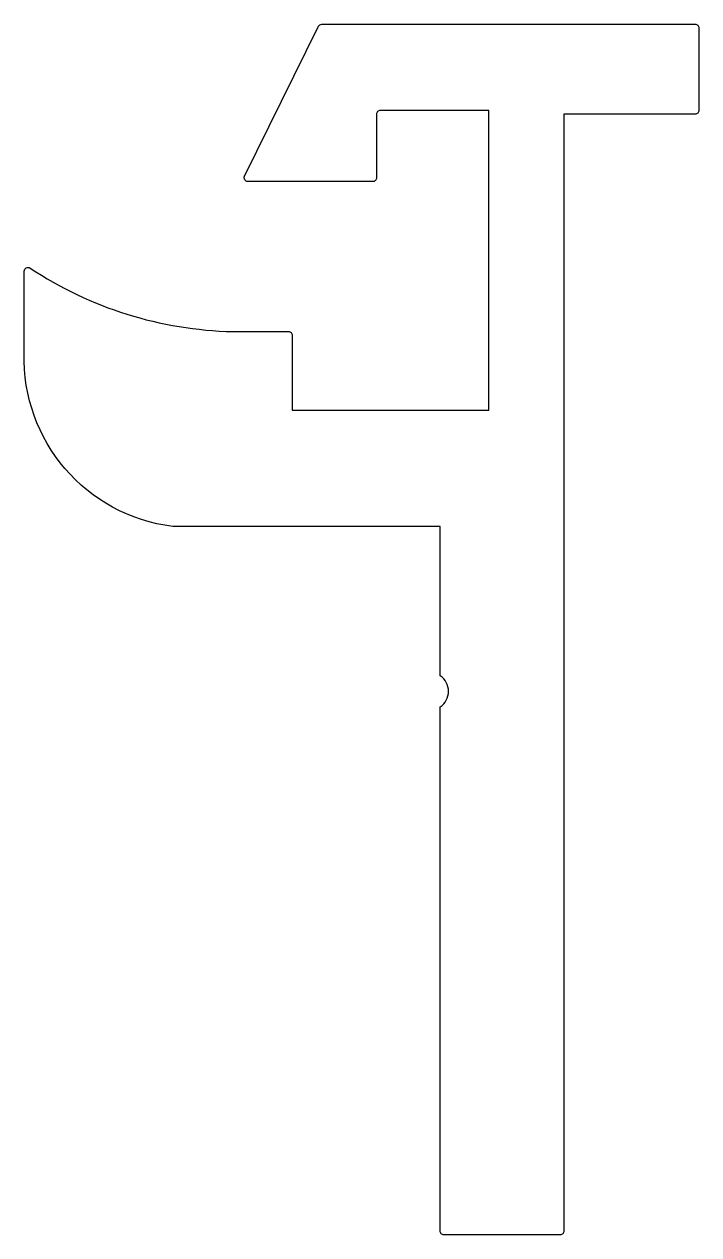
# Model space of a CAD drawing. Extents: x 600 to 618, y 530 to 562.3.
import ezdxf

# ---------------------------------------------------------------- set-up
doc = ezdxf.new("R2010")
doc.units = 0
doc.layers.get('0').update_dxf_attribs({"linetype": 'CONTINUOUS'})

msp = doc.modelspace()

# ---------------------------------------------------------------- linework, layer by layer
msp.add_lwpolyline([(611.1, 544.914), (611.1, 548.9), (603.964, 548.9, -0.387701), (600, 553.523), (600, 555.711, -0.598418), (600.155, 555.795, 0.142223), (605.564, 554.1), (607.047, 554.1, -0.414214), (607.147, 554), (607.147, 552), (612.4, 552), (612.4, 560), (609.5, 560, 0.414214), (609.4, 559.9), (609.4, 558.2, -0.414214), (609.3, 558.1), (605.968, 558.1, -0.55594), (605.879, 558.244), (607.854, 562.244, -0.285397), (607.944, 562.3), (617.9, 562.3, -0.414214), (618, 562.2), (618, 560, -0.414214), (617.9, 559.9), (614.4, 559.9), (614.4, 530.1, -0.414214), (614.3, 530), (611.2, 530, -0.414214), (611.1, 530.1), (611.1, 544.085, 0.531854), (611.1, 544.915)], format="xyb")

doc.saveas('drawing.dxf')
